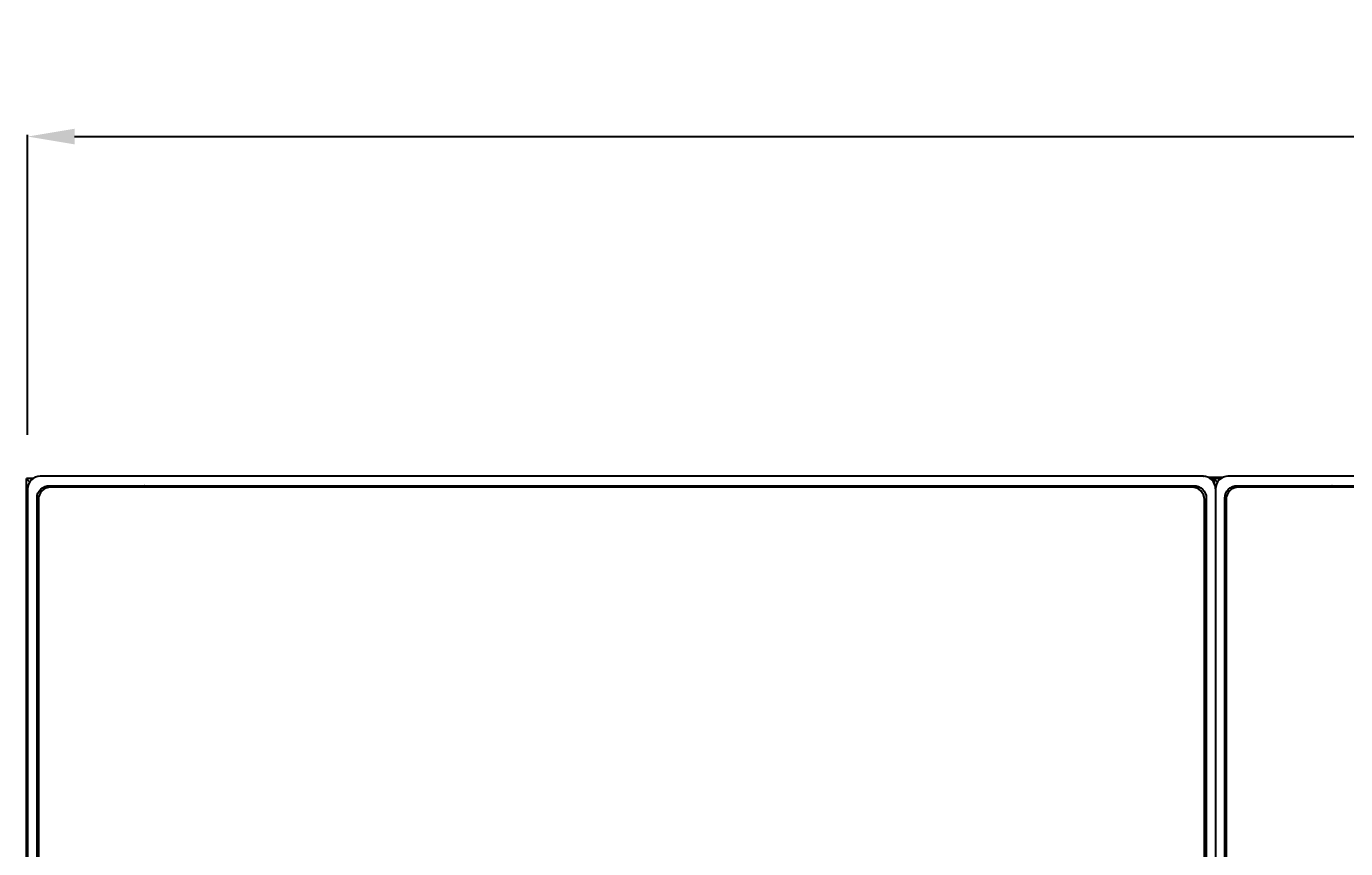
# Model space of a CAD drawing. Header units: millimetres. Extents: x -1283 to 2747, y -259 to 2557.
# Drawn here: x 719.6 to 1141.7, y 633.1 to 896.2 of the extents above; entities that cross this region are included whole.
import ezdxf

# ---------------------------------------------------------------- set-up
doc = ezdxf.new("R2010")
doc.units = ezdxf.units.MM
doc.header["$MEASUREMENT"] = 0
doc.layers.add('Domyślny', color=7, linetype='Continuous', true_color=0x000000)
doc.layers.add('Utwórz2D linie widoczne', color=7, linetype='Continuous', true_color=0x000000)
doc.styles.add('Arial', font='arial.ttf')
doc.dimstyles.new('Domyślny', dxfattribs={"dimtxt": 30, "dimasz": 15, "dimexe": 0.5, "dimexo": 0.5, "dimgap": 0.25, "dimtad": 1, "dimtoh": 1, "dimdec": 0, "dimzin": 1, "dimdsep": 46, "dimtxsty": 'Arial', "dimcen": 0.5, "dimazin": 0, "dimtfac": 1, "dimtdec": 4, "dimtix": 1, "dimtmove": 1, "dimatfit": 3, "dimfxl": 0, "dimtolj": 1, "dimtzin": 1, "dimarcsym": 0})

# ---------------------------------------------------------------- blocks, each defined once
blk = doc.blocks.new('*D2')
at = {"layer": 'Defpoints', "color": 0}
for p in [(1860.05, 860.94), (720.05, 764.97), (1860.05, 764.97)]:
    blk.add_point(p, dxfattribs=at)
at = {"layer": 'Domyślny', "color": 0, "lineweight": -2}
for p, q in [((720.05, 765.47), (720.05, 861.44)), ((1860.05, 765.47), (1860.05, 861.44)), ((735.05, 860.94), (1845.05, 860.94))]:
    blk.add_line(p, q, dxfattribs=at)
at = {"layer": 'Domyślny', "color": 0}
for points in [[(735.05, 863.44), (735.05, 858.44), (720.05, 860.94)], [(1845.05, 858.44), (1845.05, 863.44), (1860.05, 860.94)]]:
    blk.add_solid(points, dxfattribs=at)
at = {"layer": 'Domyślny', "color": 0, "insert": (1290.05, 876.51), "char_height": 30, "attachment_point": 5, "style": 'Arial'}
blk.add_mtext('\\A1;1140', dxfattribs=at)

msp = doc.modelspace()

# ---------------------------------------------------------------- linework, layer by layer
at = {"layer": 'Utwórz2D linie widoczne'}
for p, q in [((721.77, 751.48), (719.65, 751.48)), ((720.73, 750.4), (719.65, 751.48)), ((719.65, 371.48), (719.65, 751.48)), ((721.85, 751.55), (721.25, 751.05)), ((722.55, 751.92), (721.85, 751.55)), ((723.35, 752.14), (722.55, 751.92)), ((724.05, 752.22), (723.35, 752.14)), ((1096.05, 752.22), (724.05, 752.22)), ((1063.2, 752.23), (1063.09, 752.22)), ((1063.31, 752.24), (1063.2, 752.23)), ((1063.42, 752.25), (1063.31, 752.24)), ((1063.54, 752.26), (1063.42, 752.25)), ((1063.65, 752.26), (1063.54, 752.26)), ((1095.65, 752.26), (1063.65, 752.26)), ((1095.78, 752.26), (1095.65, 752.26)), ((1095.92, 752.25), (1095.78, 752.26)), ((1096.05, 752.24), (1095.92, 752.25)), ((1096.18, 752.22), (1096.05, 752.24)), ((1096.85, 752.14), (1096.05, 752.22)), ((1096.31, 752.2), (1096.18, 752.22)), ((1096.44, 752.18), (1096.31, 752.2)), ((1097.65, 751.92), (1096.85, 752.14)), ((1098.35, 751.55), (1097.65, 751.92)), ((1102.35, 751.81), (1097.85, 751.81)), ((1098.95, 751.05), (1098.35, 751.55)), ((1099.65, 751.48), (1098.44, 751.48)), ((1099.07, 750.9), (1099.65, 751.48)), ((1099.65, 751.48), (1099.65, 749.98)), ((1099.65, 749.99), (1099.65, 751.48)), ((1100.73, 750.4), (1099.65, 751.48)), ((1101.77, 751.48), (1099.65, 751.48)), ((1101.85, 751.55), (1101.25, 751.05)), ((1102.55, 751.92), (1101.85, 751.55)), ((1103.35, 752.14), (1102.55, 751.92)), ((1104.05, 752.22), (1103.35, 752.14)), ((1476.05, 752.22), (1104.05, 752.22)), ((719.66, 747.74), (719.65, 747.61)), ((719.65, 747.61), (719.65, 747.48)), ((719.65, 747.48), (719.65, 715.48)), ((719.67, 747.88), (719.66, 747.74)), ((719.69, 748.01), (719.67, 747.88)), ((719.71, 748.14), (719.69, 748.01)), ((719.73, 748.27), (719.71, 748.14)), ((719.76, 748.4), (719.73, 748.27)), ((719.79, 748.53), (719.76, 748.4)), ((719.83, 748.66), (719.79, 748.53)), ((719.87, 748.78), (719.83, 748.66)), ((719.92, 748.91), (719.87, 748.78)), ((719.97, 749.03), (719.92, 748.91)), ((719.95, 749.01), (719.94, 748.98)), ((719.97, 749.03), (719.95, 749.01)), ((720.02, 749.15), (719.97, 749.03)), ((720.08, 749.27), (720.02, 749.15)), ((720.15, 749), (720.05, 748.22)), ((720.05, 748.22), (720.05, 376.22)), ((720.14, 749.39), (720.08, 749.27)), ((720.2, 749.51), (720.14, 749.39)), ((720.35, 749.75), (720.15, 749)), ((720.27, 749.62), (720.2, 749.51)), ((720.35, 749.73), (720.27, 749.62)), ((720.75, 750.44), (720.35, 749.75)), ((721.25, 751.05), (720.75, 750.44)), ((723.35, 746.79), (723.74, 747.47)), ((723.74, 747.47), (724.23, 748.07)), ((724.62, 747.57), (724.13, 746.97)), ((724.23, 748.07), (724.82, 748.56)), ((725.21, 748.06), (724.62, 747.57)), ((724.82, 748.56), (725.51, 748.92)), ((725.9, 748.42), (725.21, 748.06)), ((725.51, 748.92), (726.3, 749.14)), ((726.68, 748.64), (725.9, 748.42)), ((726.3, 749.14), (726.99, 749.22)), ((727.47, 748.72), (726.68, 748.64)), ((726.99, 749.22), (1093.11, 749.22)), ((1092.61, 748.72), (727.47, 748.72)), ((757.35, 749.19), (757.32, 749.22)), ((757.37, 749.17), (757.35, 749.19)), ((757.4, 749.14), (757.37, 749.17)), ((757.42, 749.12), (757.4, 749.14)), ((757.44, 749.09), (757.42, 749.12)), ((757.46, 749.06), (757.44, 749.09)), ((757.48, 749.03), (757.46, 749.06)), ((757.5, 749.01), (757.48, 749.03)), ((757.52, 748.98), (757.5, 749.01)), ((757.53, 748.95), (757.52, 748.98)), ((757.55, 748.91), (757.53, 748.95)), ((757.56, 748.88), (757.55, 748.91)), ((757.58, 748.85), (757.56, 748.88)), ((757.59, 748.82), (757.58, 748.85)), ((757.6, 748.79), (757.59, 748.82)), ((757.61, 748.75), (757.6, 748.79)), ((757.62, 748.72), (757.61, 748.75)), ((759.31, 749.1), (759.25, 749.22)), ((759.36, 748.97), (759.31, 749.1)), ((759.41, 748.85), (759.36, 748.97)), ((759.45, 748.72), (759.41, 748.85)), ((1059.69, 748.84), (1059.68, 748.72)), ((1059.71, 748.97), (1059.69, 748.84)), ((1059.74, 749.09), (1059.71, 748.97)), ((1059.77, 749.22), (1059.74, 749.09)), ((1061.65, 749.22), (1061.65, 748.72)), ((1093.3, 748.64), (1092.61, 748.72)), ((1093.11, 749.22), (1093.9, 749.14)), ((1094.09, 748.42), (1093.3, 748.64)), ((1093.9, 749.14), (1094.69, 748.92)), ((1094.77, 748.06), (1094.09, 748.42)), ((1094.69, 748.92), (1095.38, 748.56)), ((1095.36, 747.57), (1094.77, 748.06)), ((1095.85, 746.97), (1095.36, 747.57)), ((1095.38, 748.56), (1095.97, 748.07)), ((1095.97, 748.07), (1096.46, 747.47)), ((1096.46, 747.47), (1096.76, 746.79)), ((1099.45, 750.44), (1098.95, 751.05)), ((1099.75, 749.75), (1099.45, 750.44)), ((1100.05, 749), (1099.75, 749.75)), ((1100.05, 749.23), (1100, 749.12)), ((1100.11, 749.33), (1100.05, 749.23)), ((1100.05, 748.22), (1100.05, 749)), ((1100.15, 749), (1100.05, 748.22)), ((1100.05, 748.22), (1100.05, 376.22)), ((1100.16, 749.43), (1100.11, 749.33)), ((1100.35, 749.75), (1100.15, 749)), ((1100.22, 749.54), (1100.16, 749.43)), ((1100.28, 749.63), (1100.22, 749.54)), ((1100.35, 749.73), (1100.28, 749.63)), ((1100.75, 750.44), (1100.35, 749.75)), ((1101.25, 751.05), (1100.75, 750.44)), ((1103.35, 746.79), (1103.74, 747.47)), ((1103.74, 747.47), (1104.23, 748.07)), ((1104.62, 747.57), (1104.13, 746.97)), ((1104.23, 748.07), (1104.82, 748.56)), ((1105.21, 748.06), (1104.62, 747.57)), ((1104.82, 748.56), (1105.51, 748.92)), ((1105.9, 748.42), (1105.21, 748.06)), ((1105.51, 748.92), (1106.3, 749.14)), ((1106.68, 748.64), (1105.9, 748.42)), ((1106.3, 749.14), (1106.99, 749.22)), ((1107.47, 748.72), (1106.68, 748.64)), ((1106.99, 749.22), (1473.11, 749.22)), ((1472.61, 748.72), (1107.47, 748.72)), ((1137.35, 749.19), (1137.32, 749.22)), ((1137.37, 749.17), (1137.35, 749.19)), ((1137.4, 749.14), (1137.37, 749.17)), ((1137.42, 749.12), (1137.4, 749.14)), ((1137.44, 749.09), (1137.42, 749.12)), ((1137.46, 749.06), (1137.44, 749.09)), ((1137.48, 749.03), (1137.46, 749.06)), ((1137.5, 749.01), (1137.48, 749.03)), ((1137.52, 748.98), (1137.5, 749.01)), ((1137.53, 748.95), (1137.52, 748.98)), ((1137.55, 748.91), (1137.53, 748.95)), ((1137.56, 748.88), (1137.55, 748.91)), ((1137.58, 748.85), (1137.56, 748.88)), ((1137.59, 748.82), (1137.58, 748.85)), ((1137.6, 748.79), (1137.59, 748.82)), ((1137.61, 748.75), (1137.6, 748.79)), ((1137.62, 748.72), (1137.61, 748.75)), ((1139.31, 749.1), (1139.25, 749.22)), ((1139.36, 748.97), (1139.31, 749.1)), ((1139.41, 748.85), (1139.36, 748.97)), ((1139.45, 748.72), (1139.41, 748.85)), ((723.05, 745.28), (723.15, 746.05)), ((723.05, 455.22), (723.05, 745.28)), ((723.15, 746.05), (723.35, 746.79)), ((723.83, 746.3), (723.54, 745.56)), ((723.54, 745.56), (723.54, 457.72)), ((724.13, 746.97), (723.83, 746.3)), ((1096.24, 746.3), (1095.85, 746.97)), ((1096.44, 745.56), (1096.24, 746.3)), ((1096.54, 744.79), (1096.44, 745.56)), ((1096.54, 457.72), (1096.54, 744.79)), ((1096.54, 744.29), (1097.05, 744.29)), ((1096.76, 746.79), (1097.05, 746.05)), ((1097.05, 746.05), (1097.05, 378.39)), ((1103.05, 745.28), (1103.15, 746.05)), ((1103.05, 455.22), (1103.05, 745.28)), ((1103.15, 746.05), (1103.35, 746.79)), ((1103.83, 746.3), (1103.54, 745.56)), ((1103.54, 745.56), (1103.54, 457.72)), ((1104.13, 746.97), (1103.83, 746.3)), ((719.65, 715.48), (719.65, 715.34)), ((719.65, 715.39), (719.65, 375.48)), ((719.65, 715.34), (719.66, 715.2)), ((719.66, 715.2), (719.67, 715.06)), ((719.67, 715.06), (719.69, 714.92)), ((719.69, 714.92), (719.71, 714.79)), ((719.71, 714.79), (719.74, 714.65)), ((719.74, 714.65), (719.77, 714.51)), ((719.77, 714.51), (719.8, 714.38)), ((719.8, 714.38), (719.84, 714.25)), ((719.84, 714.25), (719.89, 714.12)), ((719.89, 714.12), (719.94, 713.99)), ((719.94, 713.99), (719.99, 713.86)), ((719.99, 713.86), (720.05, 713.73)), ((723.05, 713.48), (723.54, 713.48)), ((1103.05, 713.48), (1103.54, 713.48)), ((723.05, 711.52), (723.17, 711.51)), ((723.17, 711.51), (723.29, 711.49)), ((723.29, 711.49), (723.42, 711.48)), ((723.42, 711.48), (723.54, 711.48)), ((1103.05, 711.52), (1103.17, 711.51)), ((1103.17, 711.51), (1103.29, 711.49)), ((1103.29, 711.49), (1103.42, 711.48)), ((1103.42, 711.48), (1103.54, 711.48))]:
    msp.add_line(p, q, dxfattribs=at)

# ---------------------------------------------------------------- dimensions: what is measured, and where the dimension line sits
at = {"layer": 'Domyślny'}
dim = msp.add_aligned_dim(p1=(720.05, 764.97), p2=(1860.05, 764.97), distance=95.98, dimstyle='Domyślny', dxfattribs=at)
dim.commit()
dim.dimension.update_dxf_attribs({"geometry": '*D2', "text_midpoint": (1290.05, 876.51)})

doc.saveas('drawing.dxf')
